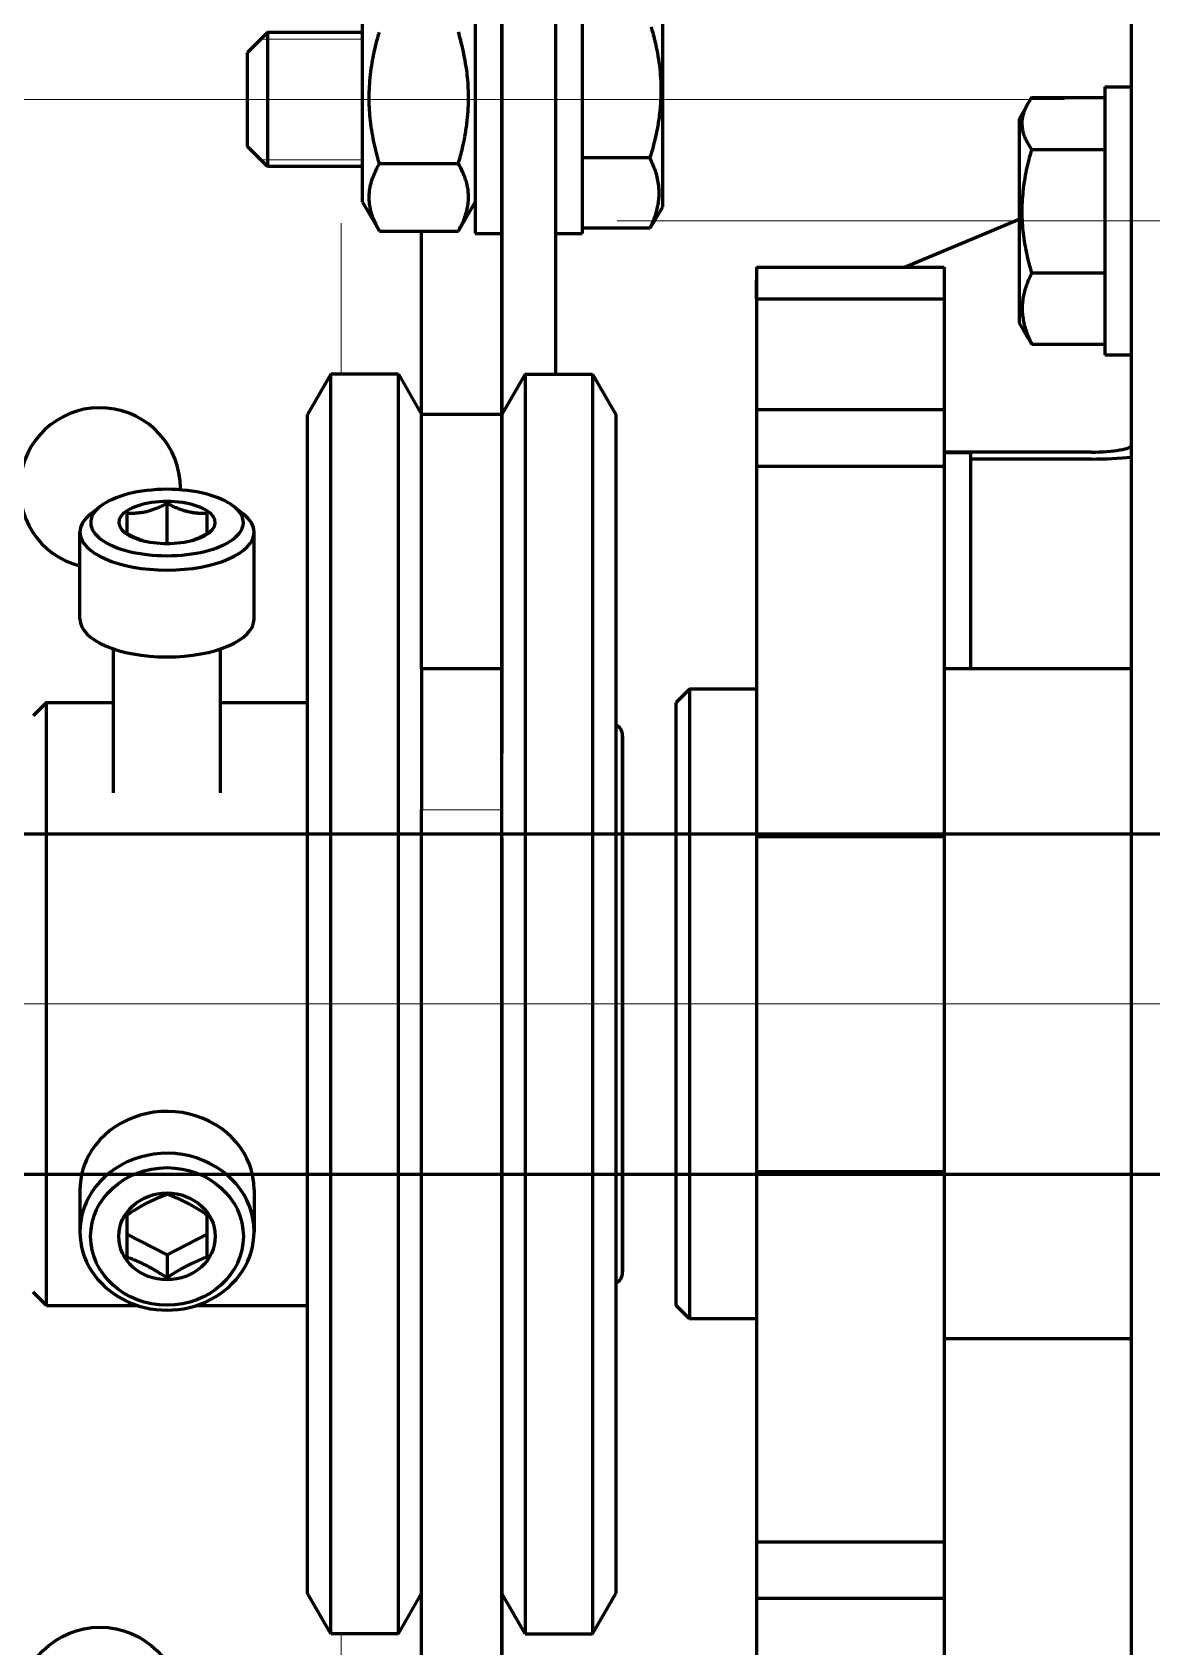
# Model space of a CAD drawing. Header units: millimetres. Extents: x 0 to 1680, y 0 to 594.
# Drawn here: x 260.649 to 263.782, y 503.412 to 507.93 of the extents above; entities that cross this region are included whole.
import ezdxf

# ---------------------------------------------------------------- set-up
doc = ezdxf.new("R2010")
doc.units = ezdxf.units.MM
for name, pattern in [('K5LT_AXLED', [19.5, 15, -1.5, 1.5, -1.5]), ('K5LT_BASIC', [0]), ('K5LT_THIN', [0])]:
    doc.linetypes.add(name, pattern=pattern)
doc.layers.add('Системный слой', color=7, linetype='Continuous')

# ---------------------------------------------------------------- blocks, each defined once
blk = doc.blocks.new('U511')
at = {"layer": 'Системный слой', "color": 30, "linetype": 'K5LT_AXLED', "lineweight": 18, "true_color": 0xff8000}
blk.add_line((262.5154, 505.2108), (252.7628, 505.2108), dxfattribs=at)
blk = doc.blocks.new('U510')
at = {"layer": 'Системный слой', "color": 5, "linetype": 'K5LT_BASIC', "lineweight": 60, "true_color": 0x0000ff}
for p, q in [((261.9634, 507.6483), (261.9634, 508.3983)), ((261.9634, 508.3983), (261.9634, 505.912)), ((262.1134, 508.3983), (262.1134, 506.9733)), ((261.8884, 508.117), (261.8884, 507.742)), ((262.1884, 508.117), (262.1884, 507.742)), ((261.5734, 507.4552), (261.5734, 508.0289)), ((262.4134, 507.9131), (262.4134, 508.042)), ((263.7259, 506.2593), (263.7259, 507.9655)), ((261.3071, 507.9295), (261.2509, 507.8733)), ((261.5734, 507.9295), (261.3071, 507.9295)), ((261.3071, 507.9295), (261.3071, 507.5545)), ((262.4134, 507.442), (262.4134, 507.9131)), ((261.2509, 507.6108), (261.2509, 507.8733)), ((263.6509, 507.7779), (263.7259, 507.7779)), ((263.6509, 507.7779), (263.6509, 507.4029)), ((261.8884, 507.742), (261.8884, 507.367)), ((262.1884, 507.742), (262.1884, 507.367)), ((263.4374, 507.7339), (263.4109, 507.6879)), ((263.4464, 507.748), (263.6509, 507.748)), ((263.4109, 507.6879), (263.4109, 507.2826)), ((261.9634, 506.8608), (261.9634, 507.6483)), ((261.3071, 507.5545), (261.2509, 507.6108)), ((262.3774, 507.5784), (262.1884, 507.5784)), ((263.4464, 507.6017), (263.6509, 507.6017)), ((261.5734, 507.5545), (261.3071, 507.5545)), ((261.6203, 507.5628), (261.8415, 507.5628)), ((261.5734, 507.4552), (261.6185, 507.3771)), ((261.5734, 507.4552), (261.5734, 507.4552)), ((261.8433, 507.3771), (261.8884, 507.4552)), ((262.3897, 507.401), (262.4134, 507.442)), ((263.0898, 507.2733), (263.4109, 507.4068)), ((263.6509, 507.4029), (263.6509, 507.0279)), ((261.6185, 507.3771), (261.6203, 507.374)), ((261.6203, 507.374), (261.8415, 507.374)), ((261.7384, 506.8608), (261.7384, 507.374)), ((261.8433, 507.3771), (261.8415, 507.374)), ((261.8884, 507.367), (261.9634, 507.367)), ((262.1134, 507.367), (262.1884, 507.367)), ((262.3774, 507.382), (262.1884, 507.382)), ((262.6759, 507.2733), (263.2009, 507.2733)), ((262.6759, 507.2733), (262.6759, 507.1846)), ((263.2009, 507.2733), (263.2009, 507.1846)), ((263.4109, 507.2826), (263.4109, 507.1179)), ((263.4464, 507.2566), (263.6509, 507.2566)), ((262.6759, 507.1846), (262.6759, 507.2376)), ((262.6759, 507.1846), (262.6759, 506.8741)), ((262.6759, 507.1846), (263.2009, 507.1846)), ((263.2009, 507.1846), (263.2009, 506.8741)), ((263.4374, 507.072), (263.4109, 507.1179)), ((263.4464, 507.0578), (263.6509, 507.0578)), ((263.6509, 507.0279), (263.7259, 507.0279)), ((261.4846, 506.9733), (261.4196, 506.8608)), ((261.6734, 506.9733), (261.4846, 506.9733)), ((261.4846, 503.4483), (261.4846, 506.9733)), ((261.6734, 506.9733), (261.7384, 506.8608)), ((261.6734, 503.4483), (261.6734, 506.9733)), ((262.0283, 506.9733), (261.9634, 506.8608)), ((262.0283, 506.9733), (262.2172, 506.9733)), ((262.0283, 506.9733), (262.0283, 506.798)), ((262.2172, 506.9733), (262.2821, 506.8608)), ((262.2172, 506.9733), (262.2172, 506.798)), ((261.4196, 503.5608), (261.4196, 506.8608)), ((261.9634, 506.8608), (261.7384, 506.8608)), ((261.7384, 506.1483), (261.7384, 506.8608)), ((261.9634, 506.6967), (261.9634, 506.8608)), ((262.2821, 506.8608), (262.2821, 506.6967)), ((262.6759, 506.8741), (263.2009, 506.8741)), ((262.6759, 506.8741), (262.6759, 506.7158)), ((263.2009, 506.8741), (263.2009, 506.7158)), ((262.0283, 506.798), (262.0283, 503.4483)), ((262.2172, 506.798), (262.2172, 503.4483)), ((262.6759, 506.7158), (262.6759, 505.6795)), ((262.6759, 506.7158), (263.2009, 506.7158)), ((263.6134, 506.7554), (263.2009, 506.7554)), ((263.2759, 506.753), (263.2009, 506.753)), ((263.2009, 506.7158), (263.2009, 505.6795)), ((263.2759, 506.6909), (263.2759, 506.753)), ((263.6134, 506.7359), (263.2759, 506.7359)), ((261.9634, 506.1483), (261.9634, 506.6967)), ((262.2821, 506.6967), (262.2821, 503.5608)), ((263.2759, 506.1869), (263.2759, 506.6909)), ((260.8387, 506.6031), (260.8124, 506.5824)), ((260.9134, 506.5838), (260.9134, 506.5274)), ((261.0259, 506.4996), (261.0259, 506.6121)), ((261.1384, 506.5274), (261.1384, 506.5838)), ((261.2131, 506.6031), (261.2394, 506.5824)), ((260.7821, 506.2881), (260.7821, 506.5312)), ((261.2696, 506.2881), (261.2696, 506.5312)), ((263.7259, 505.4485), (263.7259, 506.2593)), ((260.8759, 505.8018), (260.8759, 506.2046)), ((260.8759, 505.8018), (260.8759, 506.2046)), ((261.1759, 505.8018), (261.1759, 506.2046)), ((263.2759, 506.1483), (263.2759, 506.1869)), ((261.9634, 506.1483), (261.7384, 506.1483)), ((261.7384, 506.1483), (261.7384, 505.7545)), ((261.9634, 505.7545), (261.9634, 506.1483)), ((263.7259, 506.1483), (263.2009, 506.1483)), ((262.4884, 506.092), (262.4509, 506.0545)), ((262.4884, 506.092), (262.4884, 504.3295)), ((262.6759, 506.092), (262.4884, 506.092)), ((260.6884, 506.0545), (260.6509, 506.017)), ((260.6884, 506.0545), (260.8759, 506.0545)), ((260.6884, 504.844), (260.6884, 506.0545)), ((261.1759, 506.0545), (261.4196, 506.0545)), ((262.4509, 504.367), (262.4509, 506.0545)), ((262.3009, 504.4608), (262.3009, 505.9608)), ((262.3009, 505.9608), (262.3009, 504.8847)), ((262.3009, 505.9607), (262.3009, 505.9608)), ((261.7384, 503.3358), (261.7384, 505.7545)), ((261.9634, 503.3358), (261.9634, 505.7545)), ((261.9634, 505.6758), (261.9634, 502.0233)), ((262.6759, 505.6795), (262.6759, 504.742)), ((262.6759, 505.6795), (263.2009, 505.6795)), ((263.2009, 505.6795), (263.2009, 504.742)), ((263.7259, 502.8343), (263.7259, 505.4485)), ((262.3009, 504.8847), (262.3009, 504.4608)), ((260.6884, 504.367), (260.6884, 504.844)), ((262.6759, 504.742), (263.2009, 504.742)), ((262.6759, 504.742), (262.6759, 503.7057)), ((263.2009, 504.742), (263.2009, 503.7057)), ((260.7821, 504.6907), (260.7821, 504.5734)), ((261.2696, 504.6907), (261.2696, 504.5734)), ((260.9134, 504.6201), (260.9134, 504.5031)), ((261.1384, 504.5031), (261.1384, 504.6201)), ((261.0259, 504.5085), (260.9134, 504.567)), ((261.1384, 504.567), (261.0259, 504.5085)), ((261.0259, 504.5085), (261.0259, 504.4446)), ((260.6884, 504.367), (260.6509, 504.4045)), ((260.6884, 504.367), (260.9427, 504.367)), ((261.1091, 504.367), (261.4196, 504.367)), ((262.4884, 504.3295), (262.4509, 504.367)), ((262.6759, 504.3295), (262.4884, 504.3295)), ((263.7259, 504.2733), (263.2009, 504.2733)), ((262.6759, 503.7057), (263.2009, 503.7057)), ((262.6759, 503.7057), (262.6759, 503.5475)), ((263.2009, 503.7057), (263.2009, 503.5475)), ((261.4846, 503.4483), (261.4196, 503.5608)), ((261.6734, 503.4483), (261.7384, 503.5608)), ((262.0283, 503.4483), (261.9634, 503.5608)), ((262.2172, 503.4483), (262.2821, 503.5608)), ((262.6759, 503.5475), (262.6759, 503.237)), ((262.6759, 503.5475), (263.2009, 503.5475)), ((263.2009, 503.5475), (263.2009, 503.237)), ((261.6734, 503.4483), (261.4846, 503.4483)), ((262.0283, 503.4483), (262.2172, 503.4483))]:
    blk.add_line(p, q, dxfattribs=at)
at = {"layer": 'Системный слой', "color": 7, "linetype": 'K5LT_THIN', "lineweight": 18}
for p, q in [((261.3071, 507.9108), (261.2884, 507.9108)), ((261.5734, 507.9108), (261.3071, 507.9108)), ((261.5734, 507.9108), (261.3071, 507.9108)), ((261.2884, 507.5733), (261.3071, 507.5733)), ((261.5734, 507.5733), (261.3071, 507.5733)), ((261.5734, 507.5733), (261.3071, 507.5733)), ((261.5134, 507.3956), (261.5134, 506.9733)), ((261.9634, 505.7545), (261.7384, 505.7545)), ((261.5134, 503.4483), (261.5134, 503.0259))]:
    blk.add_line(p, q, dxfattribs=at)
at = {"layer": 'Системный слой', "color": 30, "linetype": 'K5LT_AXLED', "lineweight": 18, "true_color": 0xff8000}
for p, q in [((260.1259, 507.742), (263.5384, 507.742)), ((266.4634, 507.4029), (262.2859, 507.4029)), ((266.2009, 505.2108), (260.8009, 505.2108))]:
    blk.add_line(p, q, dxfattribs=at)
at = {"layer": 'Системный слой', "color": 5, "linetype": 'K5LT_BASIC', "lineweight": 60, "true_color": 0x0000ff}
blk.add_circle((260.8384, 503.242), 0.225, dxfattribs=at)
for centre, radius, start, end in [((263.6266, 507.6242), 0.2186, 145.5268, 149.9053), ((262.1819, 507.5217), 0.2403, 324.4519, 329.8457), ((263.6266, 507.1816), 0.2186, 210.0947, 214.4732), ((260.8384, 506.6545), 0.225, 0, 255.5225), ((260.8384, 506.6545), 0.225, 358.7785, 0), ((262.2634, 505.9608), 0.0375, 0, 60), ((262.2634, 504.4608), 0.0375, 300, 0)]:
    blk.add_arc(centre, radius, start, end, dxfattribs=at)
for centre, major_axis, ratio, start_param, end_param in [((263.6134, 506.775), (-0.1125, 0), 0.173648, 1.570796, 3.141593), ((263.6134, 506.775), (-0.225, 0), 0.173648, 1.570796, 2.094395), ((261.0259, 506.5582), (0.2137, 0), 0.434724, 0.503763, 2.63783), ((261.0259, 506.5312), (0.2438, 0), 0.434724, 2.63783, 3.141593), ((261.0259, 506.5582), (0.2137, 0), 0.434724, 2.63783, 4.712389), ((261.0259, 506.5582), (0.135, 0), 0.434724, 5.293045, 10.414919), ((261.0259, 506.5582), (0.2137, 0), 0.434724, 4.712389, 6.786948), ((261.0259, 506.5312), (0.2438, 0), 0.434724, 0, 0.503763), ((261.0259, 506.5312), (0.2438, 0), 0.434724, 3.141593, 4.712389), ((261.0259, 506.5312), (0.2438, 0), 0.434724, 4.712389, 6.283185), ((261.0259, 506.5582), (0.135, 0), 0.434724, 4.131733, 4.712389), ((261.0259, 506.5582), (0.135, 0), 0.434724, 4.712389, 5.293045), ((261.0259, 506.2881), (0.2438, 0), 0.434724, 3.141593, 4.712389), ((261.0259, 506.2881), (0.2438, 0), 0.434724, 4.712389, 6.283185), ((261.0259, 504.6907), (-0.2437, 0), 0.900564, 3.141593, 5.759587), ((261.0259, 504.6907), (-0.2437, 0), 0.900564, 5.759587, 6.283185), ((261.0259, 504.5734), (-0.2437, 0), 0.900564, 3.141593, 5.759587), ((261.0259, 504.5734), (-0.2437, 0), 0.900564, 5.759587, 6.283185), ((261.0259, 504.5734), (-0.2437, 0), 0.900564, 0, 3.141593)]:
    blk.add_ellipse(centre, major_axis=major_axis, ratio=ratio, start_param=start_param, end_param=end_param, dxfattribs=at)
for major_axis in [(-0.2137, 0), (-0.135, 0)]:
    blk.add_ellipse((261.0259, 504.5603), major_axis=major_axis, ratio=0.900564, dxfattribs=at)
for points, knots in [([(261.6203, 507.5628), (261.6174, 507.5728), (261.6119, 507.593), (261.6047, 507.6242), (261.5987, 507.6567), (261.5945, 507.6888), (261.5923, 507.7181), (261.5916, 507.7446), (261.5921, 507.7724), (261.5944, 507.8035), (261.5985, 507.8355), (261.6063, 507.8783), (261.6141, 507.9094), (261.6203, 507.9308)], [0, 0, 0, 0, 1.166892, 2.358496, 3.59715, 4.880479, 5.989602, 6.90218, 7.862425, 9.11502, 10.405772, 11.480488, 14, 14, 14, 14]), ([(261.8415, 507.5628), (261.8458, 507.5775), (261.8524, 507.6026), (261.8602, 507.64), (261.8656, 507.6742), (261.8691, 507.7091), (261.8703, 507.7422), (261.8696, 507.7734), (261.8674, 507.8028), (261.864, 507.8305), (261.8595, 507.857), (261.8525, 507.8904), (261.8461, 507.9149), (261.8415, 507.9308)], [0, 0, 0, 0, 1.718212, 2.913078, 4.295211, 5.613658, 6.849519, 8.019207, 9.115686, 10.162784, 11.160879, 12.12887, 14, 14, 14, 14]), ([(262.3809, 507.9452), (262.385, 507.9311), (262.3914, 507.9069), (262.399, 507.8708), (262.4043, 507.8377), (262.4076, 507.8038), (262.4088, 507.7704), (262.4079, 507.7365), (262.4047, 507.7006), (262.3991, 507.6644), (262.3902, 507.6232), (262.3825, 507.595), (262.3774, 507.5784)], [0, 0, 0, 0, 1.542676, 2.615526, 3.856585, 5.040523, 6.186622, 7.345857, 8.591616, 9.95246, 11.17543, 13, 13, 13, 13]), ([(263.4464, 507.6017), (263.4423, 507.6076), (263.4361, 507.6176), (263.4289, 507.6321), (263.4243, 507.6443), (263.4214, 507.6554), (263.4199, 507.6652), (263.4194, 507.6744), (263.4198, 507.6835), (263.4212, 507.6932), (263.4239, 507.7043), (263.429, 507.7181), (263.4341, 507.7282), (263.4374, 507.7339)], [0, 0, 0, 0, 1.916193, 3.252668, 4.634044, 5.798668, 6.758288, 7.715554, 8.668112, 9.618315, 10.773499, 12.164223, 14, 14, 14, 14]), ([(262.3774, 507.5784), (262.3802, 507.5726), (262.3855, 507.5609), (262.3922, 507.543), (262.3975, 507.5244), (262.4012, 507.5051), (262.4028, 507.4856), (262.4024, 507.4665), (262.4001, 507.4489), (262.3966, 507.4327), (262.3923, 507.4183), (262.3863, 507.4014), (262.3811, 507.3895), (262.3774, 507.382)], [0, 0, 0, 0, 1.2608, 2.549626, 3.866478, 5.239382, 6.640313, 7.987121, 9.251781, 10.369608, 11.422749, 12.346518, 14, 14, 14, 14]), ([(263.4464, 507.2566), (263.4412, 507.2745), (263.4342, 507.3016), (263.4271, 507.3384), (263.423, 507.3669), (263.4203, 507.3962), (263.4193, 507.426), (263.42, 507.456), (263.4224, 507.4859), (263.4264, 507.5156), (263.4336, 507.5544), (263.4409, 507.583), (263.4464, 507.6017)], [0, 0, 0, 0, 2.070077, 3.108727, 4.176571, 5.271201, 6.385986, 7.494141, 8.603694, 9.721275, 10.830534, 13, 13, 13, 13]), ([(261.6203, 507.374), (261.6154, 507.3827), (261.6084, 507.3966), (261.6009, 507.4157), (261.5963, 507.4309), (261.5933, 507.4458), (261.5917, 507.4611), (261.5917, 507.4766), (261.5934, 507.4916), (261.5961, 507.5048), (261.5995, 507.5167), (261.6063, 507.5359), (261.6138, 507.5513), (261.6203, 507.5628)], [0, 0, 0, 0, 1.978091, 3.143931, 4.269947, 5.351102, 6.430358, 7.62486, 8.740924, 9.720929, 10.533507, 11.362713, 14, 14, 14, 14]), ([(261.8415, 507.374), (261.8458, 507.3815), (261.8524, 507.3944), (261.8602, 507.4136), (261.8656, 507.4312), (261.8691, 507.4491), (261.8703, 507.466), (261.8696, 507.482), (261.8674, 507.4971), (261.864, 507.5114), (261.8595, 507.5249), (261.8525, 507.5421), (261.8461, 507.5546), (261.8415, 507.5628)], [0, 0, 0, 0, 1.718212, 2.913078, 4.295211, 5.613658, 6.849519, 8.019207, 9.115686, 10.162784, 11.160879, 12.12887, 14, 14, 14, 14]), ([(263.4464, 507.2566), (263.4412, 507.2464), (263.4342, 507.2307), (263.4271, 507.2095), (263.423, 507.1931), (263.4203, 507.1762), (263.4193, 507.159), (263.42, 507.1418), (263.4224, 507.1246), (263.4264, 507.1075), (263.4336, 507.0851), (263.4409, 507.0686), (263.4464, 507.0578)], [0, 0, 0, 0, 2.070077, 3.108727, 4.176571, 5.271201, 6.385986, 7.494141, 8.603694, 9.721275, 10.830534, 13, 13, 13, 13]), ([(261.0259, 506.6121), (261.0223, 506.6101), (261.0162, 506.6068), (261.0069, 506.6023), (260.9976, 506.5982), (260.9875, 506.5942), (260.9774, 506.5909), (260.9679, 506.5884), (260.9581, 506.5863), (260.9471, 506.5847), (260.9355, 506.5837), (260.9241, 506.5835), (260.9169, 506.5837), (260.9134, 506.5838)], [0, 0, 0, 0, 1.379751, 2.325486, 3.491767, 4.848962, 6.104786, 7.195999, 8.336908, 9.705804, 11.258961, 12.67321, 14, 14, 14, 14]), ([(261.1384, 506.5838), (261.1344, 506.5836), (261.1264, 506.5834), (261.1142, 506.5838), (261.1015, 506.585), (261.0889, 506.5872), (261.0773, 506.5901), (261.0674, 506.5932), (261.0588, 506.5964), (261.0507, 506.5997), (261.0397, 506.6048), (261.0314, 506.609), (261.0259, 506.6121)], [0, 0, 0, 0, 1.411823, 2.8258, 4.27367, 5.785024, 7.122044, 8.252989, 9.162527, 10.087398, 11.042933, 13, 13, 13, 13]), ([(260.9582, 506.5075), (260.9566, 506.508), (260.9512, 506.5098), (260.9424, 506.5132), (260.929, 506.5191), (260.9195, 506.524), (260.9134, 506.5274)], [0, 0, 0, 0, 0.711297, 2.486665, 4.083125, 7, 7, 7, 7]), ([(261.0936, 506.5075), (261.0952, 506.508), (261.1006, 506.5098), (261.1094, 506.5132), (261.1228, 506.5191), (261.1323, 506.524), (261.1384, 506.5274)], [0, 0, 0, 0, 0.711297, 2.486665, 4.083125, 7, 7, 7, 7]), ([(260.9134, 504.6201), (260.9211, 504.6252), (260.9329, 504.6328), (260.9489, 504.6424), (260.9612, 504.6493), (260.9735, 504.6558), (260.9856, 504.6617), (261.0031, 504.6697), (261.0165, 504.6751), (261.0259, 504.6786)], [0, 0, 0, 0, 2.112415, 3.173008, 4.252771, 5.348779, 6.411448, 7.424534, 10, 10, 10, 10]), ([(261.1384, 504.6201), (261.1344, 504.6227), (261.1264, 504.628), (261.1142, 504.6356), (261.1015, 504.6432), (261.0889, 504.6502), (261.0773, 504.6563), (261.0674, 504.6611), (261.056, 504.6664), (261.0423, 504.6723), (261.0314, 504.6765), (261.0259, 504.6786)], [0, 0, 0, 0, 1.303221, 2.60843, 3.944927, 5.340022, 6.574194, 7.618144, 8.457717, 10.193476, 12, 12, 12, 12]), ([(260.9134, 504.5031), (260.9174, 504.5016), (260.9254, 504.4985), (260.9376, 504.4935), (260.9503, 504.4878), (260.9629, 504.4818), (260.9745, 504.4757), (260.9844, 504.4703), (260.9958, 504.4637), (261.0095, 504.4553), (261.0204, 504.4483), (261.0259, 504.4446)], [0, 0, 0, 0, 1.303221, 2.60843, 3.944927, 5.340022, 6.574194, 7.618144, 8.457717, 10.193476, 12, 12, 12, 12]), ([(261.0259, 504.4446), (261.0299, 504.4472), (261.0379, 504.4525), (261.0501, 504.4602), (261.0628, 504.4677), (261.0754, 504.4747), (261.087, 504.4808), (261.0969, 504.4856), (261.1083, 504.4909), (261.122, 504.4968), (261.1329, 504.501), (261.1384, 504.5031)], [0, 0, 0, 0, 1.303221, 2.60843, 3.944927, 5.340022, 6.574194, 7.618144, 8.457717, 10.193476, 12, 12, 12, 12])]:
    blk.add_open_spline(points, degree=3, knots=knots, dxfattribs=at)
at = {"layer": 'Системный слой'}
blk.add_blockref('U511', (0, 0), dxfattribs=at)

msp = doc.modelspace()

# ---------------------------------------------------------------- linework, layer by layer
at = {"layer": 'Системный слой', "color": 5, "linetype": 'K5LT_BASIC', "lineweight": 60, "true_color": 0x0000ff}
for p, q in [((251.0759, 505.68703), (298.3597, 505.68703)), ((251.0759, 504.73453), (298.3597, 504.73453))]:
    msp.add_line(p, q, dxfattribs=at)
at = {"layer": 'Системный слой', "color": 30, "linetype": 'K5LT_AXLED', "lineweight": 18, "true_color": 0xff8000}
msp.add_line((238.05405, 505.21078), (361.76963, 505.21078), dxfattribs=at)

# ---------------------------------------------------------------- block references
at = {"layer": 'Системный слой'}
msp.add_blockref('U510', (0, 0), dxfattribs=at)

doc.saveas('drawing.dxf')
